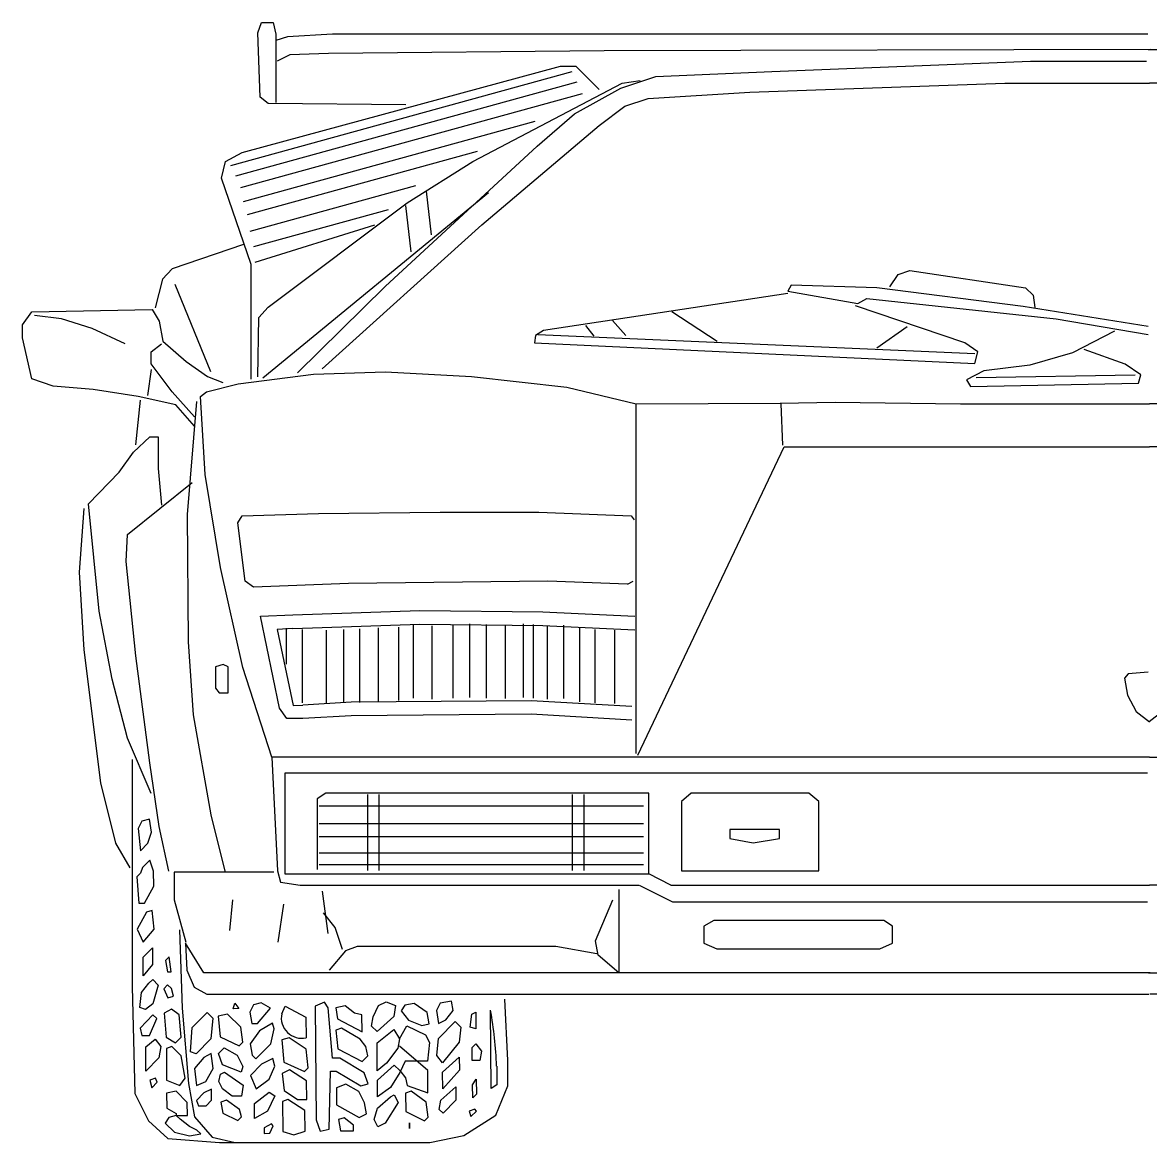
# Model space of a CAD drawing. Extents: x -0.06 to 2.14, y 0 to 1.09.
# Drawn here: x -0.055 to 1.042, y -0.001 to 1.088 of the extents above; entities that cross this region are included whole.
import ezdxf

# ---------------------------------------------------------------- set-up
doc = ezdxf.new("R2010")
doc.units = 0
doc.layers.get('0').update_dxf_attribs({"linetype": 'CONTINUOUS'})

msp = doc.modelspace()

# ---------------------------------------------------------------- linework, layer by layer
at = {"color": 0, "linetype": 'BYBLOCK'}
for p, q in [((0.1734, 1.0779), (0.1771, 1.088)), ((0.1771, 1.088), (0.1884, 1.088)), ((0.1884, 1.088), (0.1909, 1.0767)), ((0.1759, 1.0153), (0.1734, 1.0779)), ((0.1909, 1.0767), (0.1909, 1.0103)), ((0.2461, 1.0767), (0.2022, 1.0742)), ((1.0391, 1.0767), (0.2461, 1.0767)), ((0.2022, 1.0742), (0.1909, 1.0704)), ((0.2047, 1.0567), (0.1922, 1.0504)), ((0.2423, 1.0579), (0.2047, 1.0567)), ((0.5104, 1.0604), (0.2423, 1.0579)), ((1.0417, 1.0617), (0.5104, 1.0604)), ((1.0396, 1.0617), (1.5708, 1.0604)), ((0.1584, 0.9615), (0.4678, 1.0454)), ((0.4678, 1.0454), (0.4829, 1.0454)), ((0.4829, 1.0454), (0.5054, 1.0229)), ((0.6733, 1.0404), (0.9251, 1.0504)), ((0.9251, 1.0504), (1.0379, 1.0504)), ((0.1471, 0.949), (0.4791, 1.0404)), ((0.5267, 1.0241), (0.5605, 1.0354)), ((0.528, 1.0291), (0.5455, 1.0316)), ((0.5605, 1.0354), (0.6733, 1.0404)), ((0.1521, 0.939), (0.4841, 1.0304)), ((0.3826, 0.9527), (0.528, 1.0291)), ((0.4816, 0.9991), (0.5267, 1.0241)), ((0.553, 1.0141), (0.652, 1.0203)), ((0.652, 1.0203), (0.9001, 1.0291)), ((0.9001, 1.0291), (1.0406, 1.0291)), ((1.1811, 1.0291), (1.0406, 1.0291)), ((0.1571, 0.9277), (0.4891, 1.0191)), ((0.1834, 1.0091), (0.1759, 1.0153)), ((0.5305, 1.0066), (0.553, 1.0141)), ((0.3175, 1.0078), (0.1834, 1.0091)), ((0.4453, 0.9678), (0.4816, 0.9991)), ((0.5054, 0.9878), (0.5305, 1.0066)), ((0.1596, 0.9139), (0.4432, 0.992)), ((0.3914, 0.8914), (0.5054, 0.9878)), ((0.2974, 0.8313), (0.4453, 0.9678)), ((0.1421, 0.9527), (0.1584, 0.9615)), ((0.1634, 0.9014), (0.3871, 0.963)), ((0.1383, 0.9365), (0.1421, 0.9527)), ((0.3187, 0.9127), (0.3826, 0.9527)), ((0.1671, 0.8526), (0.1383, 0.9365)), ((0.1659, 0.8851), (0.3271, 0.9295)), ((0.1784, 0.7424), (0.3977, 0.9227)), ((0.3425, 0.8814), (0.3375, 0.9239)), ((0.1834, 0.8112), (0.3187, 0.9127)), ((0.1696, 0.8701), (0.3007, 0.9062)), ((0.3225, 0.8651), (0.3175, 0.9102)), ((0.1709, 0.8551), (0.2874, 0.8914)), ((0.236, 0.7511), (0.3914, 0.8914)), ((0.1596, 0.872), (0.09, 0.8485)), ((0.09, 0.8485), (0.0808, 0.8383)), ((0.1671, 0.7411), (0.1671, 0.8526)), ((0.7963, 0.8429), (0.8075, 0.8469)), ((0.8075, 0.8469), (0.9203, 0.8301)), ((0.0808, 0.8383), (0.0736, 0.8107)), ((0.7883, 0.8309), (0.7963, 0.8429)), ((0.1279, 0.7483), (0.0931, 0.8332)), ((0.2122, 0.7474), (0.2974, 0.8313)), ((0.689, 0.8245), (0.4514, 0.7885)), ((0.6922, 0.8325), (0.689, 0.8269)), ((0.689, 0.8269), (0.7571, 0.8149)), ((0.7755, 0.8301), (0.6922, 0.8325)), ((0.9179, 0.8117), (0.7755, 0.8301)), ((0.9203, 0.8301), (0.9275, 0.8229)), ((0.9275, 0.8229), (0.9291, 0.8109)), ((0.8611, 0.7765), (0.7547, 0.8125)), ((0.7571, 0.8149), (0.7659, 0.8197)), ((0.7659, 0.8197), (0.9499, 0.7997)), ((-0.0554, 0.794), (-0.0462, 0.8066)), ((-0.0462, 0.8066), (0.0707, 0.8089)), ((-0.0175, 0.7998), (-0.0439, 0.8032)), ((0.0707, 0.8089), (0.0776, 0.7975)), ((0.1734, 0.7436), (0.1746, 0.8012)), ((0.1746, 0.8012), (0.1834, 0.8112)), ((0.5762, 0.8069), (0.6202, 0.7781)), ((1.0395, 0.7925), (0.9179, 0.8117)), ((-0.0554, 0.7814), (-0.0554, 0.794)), ((0.0123, 0.7906), (-0.0175, 0.7998)), ((0.0443, 0.7757), (0.0123, 0.7906)), ((0.0776, 0.7975), (0.081, 0.778)), ((0.4922, 0.7933), (0.5002, 0.7829)), ((0.5186, 0.7981), (0.5314, 0.7837)), ((0.7755, 0.7717), (0.8051, 0.7925)), ((0.9499, 0.7997), (1.0395, 0.7845)), ((-0.0462, 0.7414), (-0.0554, 0.7814)), ((0.4434, 0.7837), (0.4426, 0.7765)), ((0.4514, 0.7885), (0.4434, 0.7837)), ((0.4458, 0.7845), (0.8707, 0.7661)), ((1.0067, 0.7877), (0.9659, 0.7669)), ((0.0696, 0.7677), (0.0799, 0.7757)), ((0.081, 0.778), (0.1039, 0.7585)), ((0.4426, 0.7765), (0.8707, 0.7565)), ((0.8739, 0.7677), (0.8611, 0.7765)), ((1.0171, 0.7557), (0.9771, 0.7701)), ((0.0696, 0.7562), (0.0696, 0.7677)), ((0.1039, 0.7585), (0.1246, 0.7437)), ((0.8707, 0.7565), (0.8739, 0.7677)), ((0.9659, 0.7669), (0.9243, 0.7549)), ((0.0696, 0.7505), (0.0661, 0.7253)), ((0.0902, 0.7288), (0.0696, 0.7562)), ((0.2277, 0.7459), (0.2976, 0.7482)), ((0.2976, 0.7482), (0.3813, 0.7437)), ((0.8795, 0.7493), (0.8627, 0.7405)), ((0.9243, 0.7549), (0.8795, 0.7493)), ((1.0323, 0.7453), (1.0171, 0.7557)), ((-0.0256, 0.7345), (-0.0462, 0.7414)), ((0.1234, 0.7288), (0.1544, 0.7368)), ((0.1246, 0.7437), (0.1395, 0.7379)), ((0.1544, 0.7368), (0.2277, 0.7459)), ((0.3813, 0.7437), (0.4741, 0.7333)), ((0.8627, 0.7405), (0.8667, 0.7341)), ((0.8667, 0.7341), (1.0299, 0.7373)), ((0.8723, 0.7429), (1.0267, 0.7453)), ((1.0299, 0.7373), (1.0323, 0.7453)), ((0.0134, 0.7311), (-0.0256, 0.7345)), ((0.057, 0.7242), (0.0134, 0.7311)), ((0.0936, 0.7162), (0.057, 0.7242)), ((0.112, 0.7047), (0.0902, 0.7288)), ((0.1177, 0.7242), (0.1234, 0.7288)), ((0.1223, 0.6486), (0.1177, 0.7242)), ((0.4741, 0.7333), (0.5414, 0.7172)), ((0.0547, 0.6772), (0.0592, 0.7207)), ((0.112, 0.6955), (0.0936, 0.7162)), ((0.1051, 0.6096), (0.1143, 0.7196)), ((0.5414, 0.7172), (0.6816, 0.718)), ((0.5416, 0.377), (0.5414, 0.7172)), ((0.6816, 0.718), (0.7349, 0.7188)), ((0.684, 0.6769), (0.6824, 0.7172)), ((0.7349, 0.7188), (0.8569, 0.7172)), ((0.8569, 0.7172), (1.0406, 0.7172)), ((1.2243, 0.7172), (1.0406, 0.7172)), ((0.0524, 0.6703), (0.0684, 0.6852)), ((0.0684, 0.6852), (0.0764, 0.6852)), ((0.0764, 0.6852), (0.0764, 0.6543)), ((0.0386, 0.6509), (0.0524, 0.6703)), ((0.543, 0.3756), (0.6853, 0.6755)), ((0.6853, 0.6755), (1.0406, 0.6755)), ((1.396, 0.6755), (1.0406, 0.6755)), ((0.0088, 0.62), (0.0386, 0.6509)), ((0.0764, 0.6543), (0.0799, 0.6188)), ((0.1372, 0.5581), (0.1223, 0.6486)), ((0.0466, 0.5902), (0.1097, 0.6406)), ((0.0042, 0.6154), (-0.0003, 0.5535)), ((0.0191, 0.5157), (0.0088, 0.62)), ((0.1062, 0.4859), (0.1051, 0.6096)), ((0.1539, 0.6016), (0.1582, 0.6082)), ((0.1582, 0.6082), (0.2326, 0.6104)), ((0.2326, 0.6104), (0.3507, 0.6118)), ((0.3507, 0.6118), (0.4469, 0.6118)), ((0.4469, 0.6118), (0.5365, 0.6082)), ((0.5365, 0.6082), (0.5394, 0.6045)), ((0.1612, 0.5448), (0.1539, 0.6016)), ((0.0455, 0.5638), (0.0466, 0.5902)), ((0.0547, 0.4722), (0.0455, 0.5638)), ((-0.0003, 0.5535), (0.0042, 0.4779)), ((0.159, 0.4607), (0.1372, 0.5581)), ((0.1692, 0.539), (0.1612, 0.5448)), ((0.2617, 0.5426), (0.1692, 0.539)), ((0.4556, 0.5448), (0.2617, 0.5426)), ((0.5329, 0.5419), (0.4556, 0.5448)), ((0.5329, 0.5419), (0.5387, 0.5448)), ((0.0317, 0.4493), (0.0191, 0.5157)), ((0.2074, 0.512), (0.3311, 0.5163)), ((0.3311, 0.5163), (0.4506, 0.5149)), ((0.1761, 0.5106), (0.2074, 0.512)), ((0.1946, 0.4211), (0.1761, 0.5106)), ((0.4506, 0.5149), (0.5402, 0.5106)), ((0.2074, 0.4987), (0.1922, 0.4977)), ((0.1922, 0.4977), (0.2078, 0.4239)), ((0.2012, 0.4641), (0.2012, 0.4989)), ((0.2074, 0.4987), (0.3311, 0.5029)), ((0.2168, 0.4263), (0.2168, 0.4977)), ((0.2402, 0.4257), (0.2402, 0.4971)), ((0.2571, 0.4263), (0.2571, 0.4977)), ((0.2727, 0.4269), (0.2727, 0.4983)), ((0.2907, 0.4281), (0.2907, 0.4995)), ((0.3105, 0.4287), (0.3105, 0.5001)), ((0.325, 0.4311), (0.325, 0.5025)), ((0.3311, 0.5029), (0.4506, 0.5015)), ((0.343, 0.4299), (0.343, 0.5013)), ((0.3634, 0.4311), (0.3634, 0.5025)), ((0.3796, 0.4317), (0.3796, 0.5031)), ((0.3959, 0.4311), (0.3959, 0.5025)), ((0.4145, 0.4305), (0.4145, 0.5019)), ((0.4319, 0.4317), (0.4319, 0.5031)), ((0.4415, 0.4311), (0.4415, 0.5025)), ((0.4506, 0.5015), (0.5402, 0.4973)), ((0.4553, 0.4299), (0.4553, 0.5013)), ((0.471, 0.4305), (0.471, 0.5019)), ((0.4866, 0.4275), (0.4866, 0.4989)), ((0.5016, 0.4263), (0.5016, 0.4977)), ((0.5208, 0.4257), (0.5208, 0.4971)), ((0.1108, 0.4149), (0.1062, 0.4859)), ((0.0042, 0.4779), (0.0203, 0.3485)), ((0.0684, 0.368), (0.0547, 0.4722)), ((0.1399, 0.4638), (0.1322, 0.4614)), ((0.1322, 0.4614), (0.1322, 0.4406)), ((0.1445, 0.4614), (0.1399, 0.4638)), ((0.1445, 0.436), (0.1445, 0.4614)), ((0.1872, 0.3736), (0.159, 0.4607)), ((1.0199, 0.4547), (1.0163, 0.4504)), ((1.0163, 0.4504), (1.0192, 0.4339)), ((1.0393, 0.4562), (1.0199, 0.4547)), ((0.0466, 0.392), (0.0317, 0.4493)), ((0.1322, 0.4406), (0.136, 0.436)), ((0.136, 0.436), (0.1445, 0.436)), ((0.4392, 0.4285), (0.2643, 0.4271)), ((0.5374, 0.4228), (0.4392, 0.4285)), ((1.0192, 0.4339), (1.0278, 0.4181)), ((0.2017, 0.4111), (0.1946, 0.4211)), ((0.2078, 0.4239), (0.2174, 0.4242)), ((0.2643, 0.4271), (0.2174, 0.4242)), ((1.0278, 0.4181), (1.0408, 0.4081)), ((1.0534, 0.4181), (1.0405, 0.4081)), ((0.128, 0.3176), (0.1108, 0.4149)), ((0.2174, 0.4111), (0.2017, 0.4111)), ((0.2643, 0.4139), (0.2174, 0.4111)), ((0.4392, 0.4154), (0.2643, 0.4139)), ((0.5374, 0.4097), (0.4392, 0.4154)), ((0.0696, 0.3382), (0.0466, 0.392)), ((1.0406, 0.3736), (0.1872, 0.3736)), ((0.1872, 0.3736), (0.1927, 0.2629)), ((1.0406, 0.3736), (1.894, 0.3736)), ((0.0512, 0.3714), (0.0512, 0.1505)), ((0.0776, 0.3061), (0.0684, 0.368)), ((1.0387, 0.3579), (0.1996, 0.3579)), ((0.1996, 0.3579), (0.1996, 0.2601)), ((0.0203, 0.3485), (0.0352, 0.2901)), ((0.2395, 0.3386), (0.2313, 0.3331)), ((0.2313, 0.3331), (0.2313, 0.2643)), ((0.5537, 0.3386), (0.2395, 0.3386)), ((0.28, 0.3372), (0.28, 0.2633)), ((0.2913, 0.3372), (0.2913, 0.2633)), ((0.4791, 0.3372), (0.4791, 0.2633)), ((0.4904, 0.3372), (0.4904, 0.2633)), ((0.5537, 0.2601), (0.5537, 0.3386)), ((0.595, 0.3386), (0.5854, 0.3304)), ((0.5854, 0.3304), (0.5854, 0.2629)), ((0.7094, 0.3386), (0.595, 0.3386)), ((0.719, 0.3304), (0.7094, 0.3386)), ((0.719, 0.2629), (0.719, 0.3304)), ((0.5487, 0.3258), (0.233, 0.3258)), ((0.0608, 0.3115), (0.0572, 0.3042)), ((0.068, 0.3134), (0.0608, 0.3115)), ((0.0699, 0.3007), (0.068, 0.3134)), ((0.1418, 0.2626), (0.128, 0.3176)), ((0.5487, 0.3088), (0.233, 0.3088)), ((0.0572, 0.3042), (0.0592, 0.2825)), ((0.0664, 0.2898), (0.0699, 0.3007)), ((0.0868, 0.2626), (0.0776, 0.3061)), ((0.6326, 0.3031), (0.6326, 0.2946)), ((0.681, 0.3031), (0.6326, 0.3031)), ((0.681, 0.2946), (0.681, 0.3031)), ((0.0352, 0.2901), (0.0489, 0.266)), ((0.0592, 0.2825), (0.0664, 0.2898)), ((0.5487, 0.296), (0.233, 0.296)), ((0.6326, 0.2946), (0.6554, 0.2903)), ((0.6554, 0.2903), (0.681, 0.2946)), ((0.5487, 0.2803), (0.233, 0.2803)), ((0.0612, 0.2662), (0.0594, 0.2607)), ((0.0684, 0.2735), (0.0612, 0.2662)), ((0.0721, 0.2626), (0.0684, 0.2735)), ((0.5487, 0.269), (0.233, 0.269)), ((0.0594, 0.2607), (0.0558, 0.2571)), ((0.0558, 0.2571), (0.0578, 0.2317)), ((0.0722, 0.2481), (0.0721, 0.2626)), ((0.0922, 0.2619), (0.0922, 0.2349)), ((0.1889, 0.2619), (0.0922, 0.2619)), ((0.1927, 0.2629), (0.1954, 0.2519)), ((0.1996, 0.2601), (0.5537, 0.2601)), ((0.5753, 0.2491), (0.5537, 0.2601)), ((0.5854, 0.2629), (0.719, 0.2629)), ((0.0633, 0.2317), (0.0722, 0.2481)), ((0.1954, 0.2519), (0.2147, 0.2491)), ((0.2147, 0.2491), (0.5442, 0.2491)), ((0.2359, 0.2434), (0.2416, 0.2022)), ((0.5246, 0.2448), (0.5246, 0.1638)), ((0.5771, 0.2326), (0.5447, 0.2489)), ((0.5753, 0.2491), (1.0406, 0.2491)), ((1.5059, 0.2491), (1.0406, 0.2491)), ((0.0578, 0.2317), (0.0633, 0.2317)), ((0.0922, 0.2349), (0.1036, 0.1937)), ((0.1463, 0.205), (0.1491, 0.2349)), ((0.1932, 0.1937), (0.1989, 0.2306)), ((0.5018, 0.1951), (0.5189, 0.2349)), ((1.0387, 0.2326), (0.5771, 0.2326)), ((0.0652, 0.2227), (0.0562, 0.2063)), ((0.0706, 0.2245), (0.0652, 0.2227)), ((0.0726, 0.2064), (0.0706, 0.2245)), ((0.2487, 0.2079), (0.2373, 0.2221)), ((0.6171, 0.2147), (0.6074, 0.2092)), ((0.6074, 0.2092), (0.6074, 0.1927)), ((0.7824, 0.2147), (0.6171, 0.2147)), ((0.7907, 0.2092), (0.7824, 0.2147)), ((0.7907, 0.1927), (0.7907, 0.2092)), ((0.0562, 0.2063), (0.0618, 0.1936)), ((0.0618, 0.1936), (0.0726, 0.2064)), ((0.0974, 0.2057), (0.0999, 0.1294)), ((0.2558, 0.1865), (0.2487, 0.2079)), ((0.0619, 0.1791), (0.0709, 0.1882)), ((0.0709, 0.1882), (0.0711, 0.1719)), ((0.1031, 0.1927), (0.1045, 0.1665)), ((0.121, 0.1638), (0.1031, 0.1927)), ((0.27, 0.1894), (0.2586, 0.1851)), ((0.4634, 0.1894), (0.27, 0.1894)), ((0.5032, 0.1823), (0.4634, 0.1894)), ((0.5046, 0.1809), (0.5018, 0.1951)), ((0.6074, 0.1927), (0.6198, 0.1872)), ((0.6198, 0.1872), (0.7783, 0.1872)), ((0.7783, 0.1872), (0.7907, 0.1927)), ((0.0621, 0.1609), (0.0619, 0.1791)), ((0.0873, 0.1793), (0.0837, 0.1757)), ((0.0837, 0.1757), (0.0856, 0.1648)), ((0.0893, 0.1648), (0.0873, 0.1793)), ((0.2586, 0.1851), (0.243, 0.1666)), ((0.5246, 0.1638), (0.5046, 0.1809)), ((0.0711, 0.1719), (0.0621, 0.1609)), ((0.0856, 0.1648), (0.0893, 0.1648)), ((0.1045, 0.1665), (0.1114, 0.15)), ((0.0604, 0.1446), (0.0676, 0.1537)), ((0.0676, 0.1537), (0.0712, 0.1574)), ((0.0712, 0.1574), (0.0767, 0.152)), ((1.0414, 0.1638), (0.121, 0.1638)), ((1.0398, 0.1638), (1.9602, 0.1638)), ((0.0512, 0.1505), (0.0537, 0.0464)), ((0.0587, 0.1301), (0.0604, 0.1446)), ((0.0767, 0.152), (0.0714, 0.1338)), ((0.0857, 0.1521), (0.0821, 0.1484)), ((0.0821, 0.1484), (0.0859, 0.1394)), ((0.0894, 0.1485), (0.0857, 0.1521)), ((0.0913, 0.1412), (0.0894, 0.1485)), ((0.1114, 0.15), (0.1238, 0.1431)), ((0.1238, 0.1431), (1.04, 0.1431)), ((1.9574, 0.1431), (1.0412, 0.1431)), ((0.0714, 0.1338), (0.0642, 0.1283)), ((0.0859, 0.1394), (0.0913, 0.1412)), ((0.1494, 0.129), (0.1512, 0.1345)), ((0.1512, 0.1345), (0.1549, 0.1291)), ((0.1694, 0.1329), (0.1658, 0.1256)), ((0.1766, 0.1347), (0.1694, 0.1329)), ((0.1857, 0.1294), (0.1766, 0.1347)), ((0.2383, 0.1353), (0.2293, 0.1316)), ((0.242, 0.1299), (0.2383, 0.1353)), ((0.2583, 0.1318), (0.2492, 0.1299)), ((0.2674, 0.1246), (0.2583, 0.1318)), ((0.2856, 0.1212), (0.291, 0.1321)), ((0.291, 0.1321), (0.2982, 0.1358)), ((0.2982, 0.1358), (0.3073, 0.1322)), ((0.3073, 0.1322), (0.3056, 0.1213)), ((0.3164, 0.1323), (0.3128, 0.1268)), ((0.3254, 0.1342), (0.3164, 0.1323)), ((0.3382, 0.1253), (0.3254, 0.1342)), ((0.3508, 0.1344), (0.3472, 0.1271)), ((0.3617, 0.1363), (0.3508, 0.1344)), ((0.3636, 0.1273), (0.3617, 0.1363)), ((0.4165, 0.0785), (0.4137, 0.1382)), ((0.0642, 0.1283), (0.0587, 0.1301)), ((0.0715, 0.1229), (0.0589, 0.1101)), ((0.0751, 0.1193), (0.0715, 0.1229)), ((0.0896, 0.1285), (0.0824, 0.1248)), ((0.0824, 0.1248), (0.0844, 0.1013)), ((0.0969, 0.1231), (0.0896, 0.1285)), ((0.0989, 0.1014), (0.0969, 0.1231)), ((0.0999, 0.1294), (0.1059, 0.0564)), ((0.1097, 0.1106), (0.1241, 0.1252)), ((0.1241, 0.1252), (0.1296, 0.1198)), ((0.1441, 0.1236), (0.135, 0.1217)), ((0.135, 0.1217), (0.137, 0.1017)), ((0.1569, 0.111), (0.1441, 0.1236)), ((0.1549, 0.1291), (0.1494, 0.129)), ((0.1658, 0.1256), (0.1677, 0.1147)), ((0.1732, 0.1147), (0.1857, 0.1294)), ((0.1967, 0.124), (0.2002, 0.1313)), ((0.2002, 0.1313), (0.2203, 0.1206)), ((0.2293, 0.1316), (0.2302, 0.0209)), ((0.246, 0.0809), (0.242, 0.1299)), ((0.2492, 0.1299), (0.2511, 0.119)), ((0.2747, 0.1229), (0.2674, 0.1246)), ((0.2748, 0.1066), (0.2747, 0.1229)), ((0.2839, 0.1121), (0.2856, 0.1212)), ((0.3056, 0.1213), (0.2894, 0.1067)), ((0.3128, 0.1268), (0.3201, 0.1178)), ((0.3401, 0.1144), (0.3382, 0.1253)), ((0.3472, 0.1271), (0.3492, 0.1145)), ((0.3564, 0.1182), (0.3636, 0.1273)), ((0.38, 0.1111), (0.3817, 0.1238)), ((0.3817, 0.1238), (0.3854, 0.1257)), ((0.3854, 0.1257), (0.3855, 0.1093)), ((0.4005, 0.0514), (0.3999, 0.1276)), ((0.0589, 0.1101), (0.0608, 0.1029)), ((0.068, 0.1029), (0.0751, 0.1193)), ((0.1081, 0.087), (0.1097, 0.1106)), ((0.1296, 0.1198), (0.1279, 0.0998)), ((0.1588, 0.0965), (0.1569, 0.111)), ((0.1677, 0.1147), (0.1732, 0.1147)), ((0.1877, 0.1149), (0.175, 0.1075)), ((0.1895, 0.1094), (0.1877, 0.1149)), ((0.2203, 0.1206), (0.2205, 0.1006)), ((0.2549, 0.11), (0.2494, 0.1081)), ((0.2511, 0.119), (0.2748, 0.1066)), ((0.2731, 0.0993), (0.2549, 0.11)), ((0.2894, 0.1067), (0.2839, 0.1121)), ((0.3112, 0.0996), (0.3183, 0.1124)), ((0.3183, 0.1124), (0.3366, 0.1035)), ((0.3201, 0.1178), (0.3329, 0.1125)), ((0.3329, 0.1125), (0.3401, 0.1144)), ((0.3492, 0.1145), (0.3564, 0.1182)), ((0.3493, 0.0999), (0.3655, 0.1164)), ((0.3655, 0.1164), (0.371, 0.111)), ((0.371, 0.111), (0.3693, 0.0965)), ((0.3855, 0.1093), (0.38, 0.1111)), ((0.0608, 0.1029), (0.068, 0.1029)), ((0.0645, 0.092), (0.0735, 0.0994)), ((0.0735, 0.0994), (0.079, 0.0921)), ((0.0844, 0.1013), (0.0935, 0.0959)), ((0.0935, 0.0959), (0.0989, 0.1014)), ((0.1279, 0.0998), (0.1135, 0.0852)), ((0.137, 0.1017), (0.1552, 0.0928)), ((0.175, 0.1075), (0.1661, 0.0947)), ((0.186, 0.0949), (0.1895, 0.1094)), ((0.2041, 0.1005), (0.1969, 0.0986)), ((0.2206, 0.0897), (0.2041, 0.1005)), ((0.2494, 0.1081), (0.2514, 0.09)), ((0.2786, 0.0921), (0.2731, 0.0993)), ((0.2895, 0.0958), (0.3057, 0.1086)), ((0.3057, 0.1086), (0.3112, 0.0996)), ((0.3112, 0.0996), (0.3095, 0.0905)), ((0.3366, 0.1035), (0.3403, 0.0962)), ((0.3476, 0.0836), (0.3493, 0.0999)), ((0.0647, 0.0684), (0.0645, 0.092)), ((0.079, 0.0921), (0.0773, 0.0812)), ((0.0899, 0.0922), (0.0845, 0.0904)), ((0.0845, 0.0904), (0.0847, 0.0595)), ((0.099, 0.0832), (0.0899, 0.0922)), ((0.1353, 0.0854), (0.1407, 0.0909)), ((0.1407, 0.0909), (0.1535, 0.0837)), ((0.1552, 0.0928), (0.1588, 0.0965)), ((0.1661, 0.0947), (0.168, 0.0838)), ((0.1716, 0.0803), (0.186, 0.0949)), ((0.1969, 0.0986), (0.1989, 0.0769)), ((0.2225, 0.0716), (0.2206, 0.0897)), ((0.2514, 0.09), (0.2751, 0.0775)), ((0.2805, 0.083), (0.2786, 0.0921)), ((0.2897, 0.0686), (0.2895, 0.0958)), ((0.3095, 0.0905), (0.2987, 0.0759)), ((0.3387, 0.069), (0.3113, 0.0924)), ((0.3403, 0.0962), (0.3386, 0.0781)), ((0.3693, 0.0965), (0.3531, 0.0764)), ((0.382, 0.0912), (0.3856, 0.0948)), ((0.3821, 0.0785), (0.382, 0.0912)), ((0.3856, 0.0948), (0.3911, 0.0876)), ((0.0773, 0.0812), (0.0647, 0.0684)), ((0.1029, 0.0615), (0.099, 0.0832)), ((0.1135, 0.0852), (0.1081, 0.087)), ((0.1208, 0.0816), (0.1119, 0.0707)), ((0.1281, 0.0853), (0.1208, 0.0816)), ((0.13, 0.0708), (0.1281, 0.0853)), ((0.139, 0.0745), (0.1353, 0.0854)), ((0.1535, 0.0837), (0.159, 0.0729)), ((0.168, 0.0838), (0.1716, 0.0803)), ((0.188, 0.0804), (0.1771, 0.0749)), ((0.1899, 0.0732), (0.188, 0.0804)), ((0.1989, 0.0769), (0.2189, 0.068)), ((0.2533, 0.081), (0.246, 0.0809)), ((0.277, 0.0667), (0.2533, 0.081)), ((0.2751, 0.0775), (0.2805, 0.083)), ((0.3168, 0.0779), (0.3115, 0.067)), ((0.3386, 0.0781), (0.3168, 0.0779)), ((0.3531, 0.0764), (0.3476, 0.0836)), ((0.3532, 0.0673), (0.3694, 0.082)), ((0.3694, 0.082), (0.3695, 0.0693)), ((0.3894, 0.0785), (0.3821, 0.0785)), ((0.3911, 0.0876), (0.3894, 0.0785)), ((0.4165, 0.0539), (0.4165, 0.0785)), ((0.1119, 0.0707), (0.1138, 0.0543)), ((0.1229, 0.0581), (0.13, 0.0708)), ((0.1373, 0.0654), (0.1409, 0.0673)), ((0.1572, 0.0674), (0.139, 0.0745)), ((0.1409, 0.0673), (0.1592, 0.0547)), ((0.159, 0.0729), (0.1572, 0.0674)), ((0.1771, 0.0749), (0.1663, 0.0639)), ((0.1845, 0.0604), (0.1899, 0.0732)), ((0.2044, 0.0696), (0.1972, 0.066)), ((0.1972, 0.066), (0.1991, 0.0496)), ((0.2208, 0.0589), (0.2044, 0.0696)), ((0.2189, 0.068), (0.2225, 0.0716)), ((0.243, 0.0119), (0.2443, 0.0682)), ((0.2443, 0.0682), (0.2498, 0.0682)), ((0.2498, 0.0682), (0.2735, 0.0539)), ((0.2807, 0.0558), (0.277, 0.0667)), ((0.2987, 0.0759), (0.2897, 0.0686)), ((0.2898, 0.0595), (0.306, 0.0742)), ((0.3115, 0.067), (0.3025, 0.0524)), ((0.306, 0.0742), (0.3115, 0.0688)), ((0.3115, 0.0688), (0.317, 0.0616)), ((0.3389, 0.0472), (0.3387, 0.069)), ((0.3534, 0.051), (0.3532, 0.0673)), ((0.3695, 0.0693), (0.3534, 0.051)), ((0.4058, 0.0732), (0.4059, 0.0551)), ((0.0738, 0.0613), (0.0684, 0.0594)), ((0.0684, 0.0594), (0.0703, 0.0521)), ((0.0703, 0.0521), (0.0757, 0.0576)), ((0.0757, 0.0576), (0.0738, 0.0613)), ((0.0847, 0.0595), (0.0975, 0.0542)), ((0.0975, 0.0542), (0.1029, 0.0615)), ((0.1059, 0.0564), (0.112, 0.0238)), ((0.1138, 0.0543), (0.1229, 0.0581)), ((0.1356, 0.0582), (0.1373, 0.0654)), ((0.1392, 0.0509), (0.1356, 0.0582)), ((0.1663, 0.0639), (0.1719, 0.0512)), ((0.1719, 0.0512), (0.1845, 0.0604)), ((0.221, 0.0408), (0.2208, 0.0589)), ((0.259, 0.0556), (0.2499, 0.0519)), ((0.2717, 0.0485), (0.259, 0.0556)), ((0.2735, 0.0539), (0.2807, 0.0558)), ((0.2899, 0.0432), (0.2898, 0.0595)), ((0.317, 0.0616), (0.3188, 0.0543)), ((0.3824, 0.0549), (0.3859, 0.0603)), ((0.3825, 0.0422), (0.3824, 0.0549)), ((0.3859, 0.0603), (0.3861, 0.0458)), ((0.4059, 0.0551), (0.4005, 0.0514)), ((0.0537, 0.0464), (0.067, 0.0198)), ((0.0939, 0.0487), (0.0848, 0.0468)), ((0.0848, 0.0468), (0.085, 0.0323)), ((0.1049, 0.0379), (0.0939, 0.0487)), ((0.1211, 0.0471), (0.1139, 0.0398)), ((0.1284, 0.0508), (0.1211, 0.0471)), ((0.1285, 0.04), (0.1284, 0.0508)), ((0.1484, 0.0438), (0.1392, 0.0509)), ((0.1592, 0.0547), (0.1575, 0.0438)), ((0.1702, 0.0367), (0.1846, 0.0477)), ((0.1901, 0.0441), (0.183, 0.0295)), ((0.1846, 0.0477), (0.1901, 0.0441)), ((0.1991, 0.0496), (0.2119, 0.0407)), ((0.2499, 0.0519), (0.2501, 0.0356)), ((0.2773, 0.0376), (0.2717, 0.0485)), ((0.3025, 0.0524), (0.2899, 0.0432)), ((0.3026, 0.0433), (0.3062, 0.0451)), ((0.3062, 0.0451), (0.3099, 0.0379)), ((0.3225, 0.0489), (0.3171, 0.047)), ((0.3171, 0.047), (0.3173, 0.0289)), ((0.3188, 0.0543), (0.3389, 0.0472)), ((0.3371, 0.0381), (0.3225, 0.0489)), ((0.3516, 0.0401), (0.366, 0.0529)), ((0.366, 0.0529), (0.3661, 0.0402)), ((0.3861, 0.0458), (0.3825, 0.0422)), ((0.4051, 0.0255), (0.4165, 0.0539)), ((0.105, 0.0252), (0.1049, 0.0379)), ((0.1139, 0.0398), (0.1158, 0.0344)), ((0.1158, 0.0344), (0.1231, 0.0345)), ((0.1231, 0.0345), (0.1285, 0.04)), ((0.143, 0.0401), (0.1375, 0.0382)), ((0.1375, 0.0382), (0.1395, 0.0273)), ((0.1557, 0.0311), (0.143, 0.0401)), ((0.1575, 0.0438), (0.1484, 0.0438)), ((0.1703, 0.0222), (0.1702, 0.0367)), ((0.2028, 0.0406), (0.1974, 0.0387)), ((0.1974, 0.0387), (0.1977, 0.0097)), ((0.2193, 0.0299), (0.2028, 0.0406)), ((0.2119, 0.0407), (0.221, 0.0408)), ((0.2501, 0.0356), (0.2719, 0.0231)), ((0.2792, 0.0268), (0.2773, 0.0376)), ((0.29, 0.0323), (0.3026, 0.0433)), ((0.3099, 0.0379), (0.2974, 0.0178)), ((0.3391, 0.0236), (0.3371, 0.0381)), ((0.3499, 0.031), (0.3516, 0.0401)), ((0.3661, 0.0402), (0.3536, 0.0274)), ((0.0869, 0.0233), (0.0833, 0.0178)), ((0.085, 0.0323), (0.0941, 0.027)), ((0.0941, 0.0251), (0.0869, 0.0233)), ((0.0941, 0.027), (0.0941, 0.0251)), ((0.0941, 0.0251), (0.105, 0.0252)), ((0.0978, 0.0215), (0.0941, 0.0251)), ((0.112, 0.0238), (0.1291, 0.0041)), ((0.1395, 0.0273), (0.154, 0.0202)), ((0.154, 0.0202), (0.1576, 0.0239)), ((0.1576, 0.0239), (0.1557, 0.0311)), ((0.183, 0.0295), (0.1703, 0.0222)), ((0.2194, 0.0099), (0.2193, 0.0299)), ((0.2574, 0.0229), (0.252, 0.0211)), ((0.2666, 0.0158), (0.2574, 0.0229)), ((0.2719, 0.0231), (0.2792, 0.0268)), ((0.2865, 0.0214), (0.29, 0.0323)), ((0.3173, 0.0289), (0.3355, 0.02)), ((0.3355, 0.02), (0.3391, 0.0236)), ((0.3536, 0.0274), (0.3499, 0.031)), ((0.3739, 0.0056), (0.4051, 0.0255)), ((0.3844, 0.0313), (0.3789, 0.0294)), ((0.3789, 0.0294), (0.3808, 0.024)), ((0.3808, 0.024), (0.3862, 0.0295)), ((0.3862, 0.0295), (0.3844, 0.0313)), ((0.067, 0.0198), (0.0859, 0.0028)), ((0.0833, 0.0178), (0.0924, 0.0088)), ((0.1069, 0.0144), (0.0978, 0.0215)), ((0.1142, 0.0108), (0.1069, 0.0144)), ((0.1867, 0.0169), (0.1795, 0.0132)), ((0.1795, 0.0132), (0.1795, 0.0077)), ((0.185, 0.0078), (0.1885, 0.0151)), ((0.1885, 0.0151), (0.1867, 0.0169)), ((0.2302, 0.0209), (0.234, 0.01)), ((0.234, 0.01), (0.243, 0.0119)), ((0.252, 0.0211), (0.2539, 0.0102)), ((0.2666, 0.0103), (0.2666, 0.0158)), ((0.2902, 0.0141), (0.2865, 0.0214)), ((0.2974, 0.0178), (0.2902, 0.0141)), ((0.321, 0.0126), (0.321, 0.018)), ((0.321, 0.018), (0.321, 0.0126)), ((0.0859, 0.0028), (0.1361, -0.001)), ((0.0924, 0.0088), (0.107, 0.0053)), ((0.107, 0.0053), (0.1179, 0.0072)), ((0.1179, 0.0072), (0.1142, 0.0108)), ((0.1291, 0.0041), (0.1515, -0.0011)), ((0.1795, 0.0077), (0.185, 0.0078)), ((0.1977, 0.0097), (0.2086, 0.0062)), ((0.2086, 0.0062), (0.2194, 0.0099)), ((0.2539, 0.0102), (0.2666, 0.0103)), ((0.3407, -0.001), (0.3739, 0.0056)), ((0.1361, -0.001), (0.3407, -0.001))]:
    msp.add_line(p, q, dxfattribs=at)
for centre, radius, start, end in [((0.2163, 0.1202), 0.02, 168.8993, 282.1007), ((-0.0089, 0.0556), 0.415, 2.4316, 9.9895)]:
    msp.add_arc(centre, radius, start, end, dxfattribs=at)

doc.saveas('drawing.dxf')
